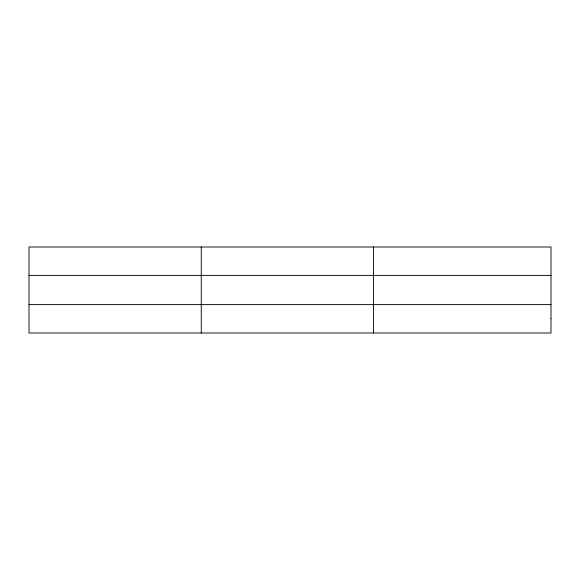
<?xml version="1.0" encoding="UTF-8"?>
<svg xmlns="http://www.w3.org/2000/svg" width="580" height="580" viewBox="0 0 580 580"><rect width="100%" height="100%" fill="white"/><g stroke="black" fill="none" stroke-linecap="round" stroke-linejoin="round"><path stroke-width="0.87" d="M201.26 247.007L201.26 332.993M373.52 247.007L373.52 332.993M29 275.384L551 275.384M29 304.616L551 304.616M551 318.804L551 332.993L29 332.993L29 247.007L551 247.007L551 318.804"/></g></svg>
